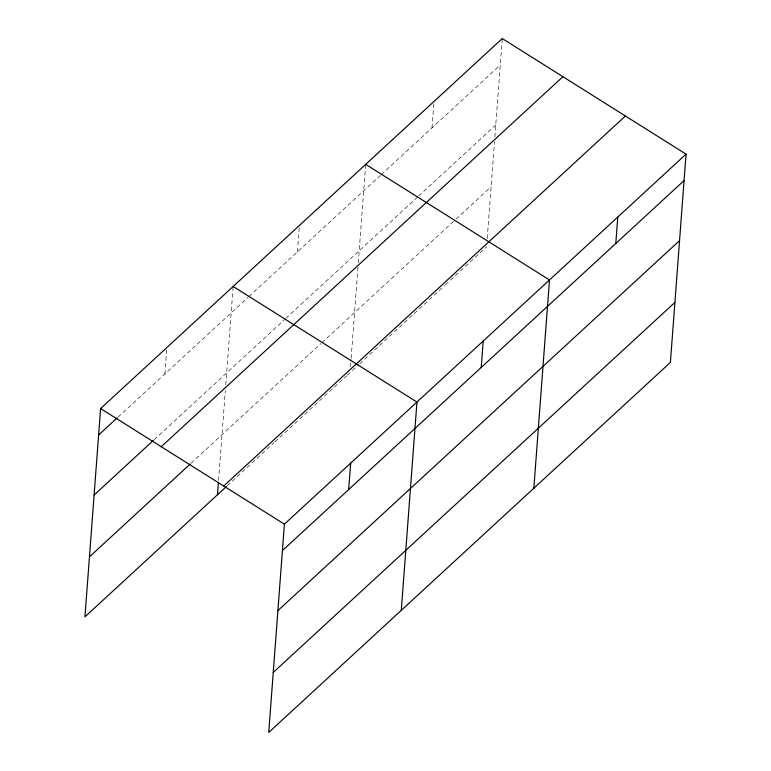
<?xml version="1.0" encoding="UTF-8"?>
<svg xmlns="http://www.w3.org/2000/svg" width="771" height="771" viewBox="0 0 771 771"><rect width="100%" height="100%" fill="white"/><g stroke="black" fill="none" stroke-linecap="round" stroke-linejoin="round"><path stroke-width="0.58" stroke-dasharray="3.85 2.89" d="M164.898 373.945L166.883 347.519M218.579 480.333L225.315 390.733M225.758 384.787L233.15 286.465M297.442 251.838L299.427 225.411M350.487 366.63L351.036 359.431M351.123 358.226L357.946 267.441M358.303 262.68L365.705 164.358M431.991 127.88L433.986 101.454M487.233 238.422L494.51 141.633M494.866 136.881L502.268 38.55M118.059 417.092L247.954 297.423M248.84 296.613L380.344 175.46M381.221 174.651L500.273 64.976M154.19 439.653L284.971 319.175M285.858 318.356L417.853 196.759M418.73 195.959L495.763 124.989M191.073 463.217L320.977 343.558M321.854 342.738L455.227 219.88M456.104 219.07L491.117 186.813M227.214 485.788L274.042 442.641M274.929 441.822L346.507 375.891M347.393 375.072L358.794 364.567M359.671 363.758L444.588 285.54M445.455 284.73L486.607 246.826"/><path stroke-width="1.16" d="M686.055 154.152L284.393 524.174L268.732 732.45L670.394 362.428L686.055 154.152L502.268 38.55L100.606 408.572L84.945 616.848L226.327 486.597M217.489 494.741L218.395 482.733M348.685 489.546L350.67 463.12M401.286 610.343L416.947 402.067L233.15 286.465M481.229 367.439L483.215 341.013M533.831 488.236L549.492 279.96L365.705 164.358M615.788 243.482L617.773 217.056M98.621 434.998L117.173 417.901M94.11 495.011L153.313 440.463M161.255 446.717L562.917 76.695M89.455 556.835L190.196 464.036M223.744 486.029L625.406 116.007M282.408 550.6L684.07 180.578M277.897 610.613L679.559 240.591M273.252 672.437L674.904 302.425M100.606 408.572L284.393 524.174"/></g></svg>
